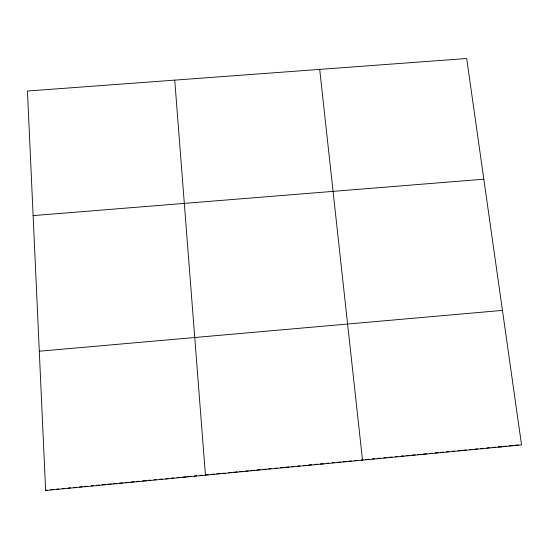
<?xml version="1.0" encoding="UTF-8"?>
<svg xmlns="http://www.w3.org/2000/svg" width="549" height="549" viewBox="0 0 549 549"><rect width="100%" height="100%" fill="white"/><g stroke="black" fill="none" stroke-linecap="round" stroke-linejoin="round"><path stroke-width="0.82" d="M225.22 473.3L222.764 473.238M185.617 477.088L186.042 476.752M165.75 478.989L167.98 478.481M145.835 480.897L146.597 480.526M125.886 482.804L126.805 482.42M85.843 486.64L87.099 486.222L84.615 486.462M45.629 490.49L521.55 444.93L466.691 58.51L27.45 91.031L45.629 490.49L47.228 490.037M50.549 489.722L53.877 489.399M56.375 489.159L58.867 488.926M62.195 488.603L64.693 488.363M68.014 488.047L70.505 487.807M73.827 487.491L76.311 487.251M79.632 486.936L82.124 486.695M91.244 485.824L93.728 485.584M96.212 485.35L99.52 485.035M102.004 484.794L105.319 484.479M107.803 484.239L111.104 483.923M113.588 483.683L116.889 483.367M119.373 483.134L122.674 482.818M125.151 482.578L128.452 482.262M130.93 482.029L134.231 481.713M136.701 481.473L139.172 481.24M142.472 480.924L144.943 480.684M148.244 480.368L150.707 480.135M154.001 479.819L156.465 479.579M159.759 479.263L162.23 479.03M171.267 478.165L173.731 477.932M177.011 477.616L179.475 477.376M182.762 477.067L185.226 476.827M187.683 476.594L190.963 476.278M194.236 475.969L196.693 475.729M199.973 475.42L202.43 475.18M205.703 474.871L208.263 474.624M210.823 474.377L214.234 474.055M216.793 473.808L220.204 473.478M228.727 472.668L231.28 472.421M233.84 472.174L237.243 471.852M239.796 471.605L243.2 471.282M245.753 471.035L248.299 470.795M250.845 470.548L254.242 470.225M256.795 469.978L260.192 469.656M262.738 469.409L266.135 469.086M268.674 468.839L271.22 468.599M274.61 468.276L277.149 468.029M280.539 467.707L283.085 467.46M285.624 467.22L289.007 466.897M291.54 466.65L294.079 466.41M297.462 466.087L300.001 465.847M305.917 465.278L303.384 465.518L303.926 465.765M308.449 465.037L311.825 464.715M314.357 464.468L317.727 464.145M320.259 463.905L323.498 463.891M326.161 463.342L328.686 463.095M332.056 462.773L334.581 462.533M337.113 462.292L340.476 461.97M343.001 461.73L346.364 461.407M348.883 461.167L351.408 460.927M354.771 460.604L357.289 460.357M363.15 459.801L361.489 459.959L362.512 460.151L319.703 69.394M365.634 459.561L368.942 459.245M372.256 458.93L374.741 458.69M377.225 458.449L380.532 458.134M383.84 457.818L386.318 457.585M388.795 457.344L392.103 457.029M395.404 456.713L397.888 456.473M403.666 455.924L401.189 456.157L402.534 456.322M406.136 455.684L409.43 455.368M411.908 455.135L415.202 454.819M417.679 454.579L422.476 454.414M423.444 454.03L426.731 453.714M429.201 453.481L432.488 453.165M434.959 452.925L438.246 452.609M443.18 452.143L440.717 452.376L442.377 452.506M446.461 451.827L448.924 451.587M452.204 451.278L454.668 451.038M457.948 450.729L462.237 450.605M463.692 450.18L466.149 449.94M469.422 449.631L471.879 449.391M475.153 449.082L477.609 448.842M480.924 448.526L483.477 448.279M486.888 447.957L489.447 447.709M492.007 447.469L495.418 447.14M497.977 446.893L501.82 446.817M503.934 446.323L506.487 446.083M509.04 445.836L512.443 445.514M514.996 445.266L518.4 444.937M39.295 351.216L502.445 310.384M33.118 215.606L483.82 179.194M480.732 448.643L482.049 448.711M283.929 467.384L284.313 467.638M174.74 80.127L205.443 475.194"/></g></svg>
